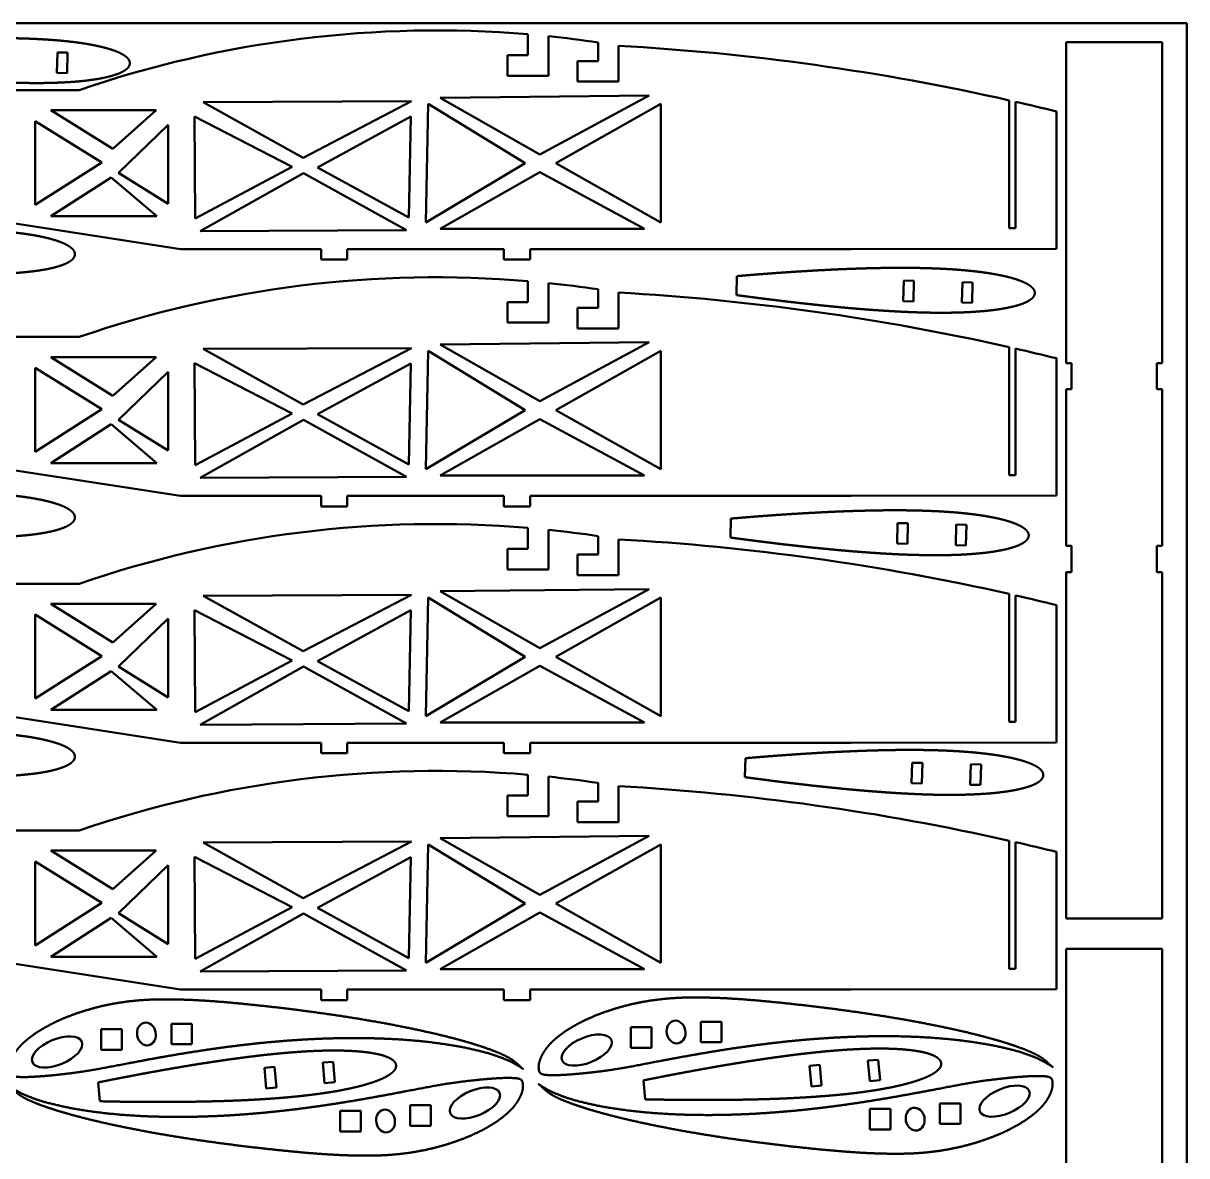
# Model space of a CAD drawing. Header units: inches. Extents: x -3.7 to 31.8, y -0.3 to 62.6.
# Drawn here: x 9.48 to 31.76, y 40.96 to 62.64 of the extents above; entities that cross this region are included whole.
import ezdxf

# ---------------------------------------------------------------- set-up
doc = ezdxf.new("R2010")
doc.units = ezdxf.units.IN
doc.header["$MEASUREMENT"] = 0
doc.layers.add('Visible (ISO)', color=7, linetype='Continuous', lineweight=50)

msp = doc.modelspace()

# ---------------------------------------------------------------- linework, layer by layer
at = {"layer": 'Visible (ISO)'}
for p, q in [((31.759, 62.635), (-3.674, 62.635)), ((31.759, 27.202), (31.759, 62.635)), ((19.146, 62.424), (19.146, 62.023)), ((19.54, 61.629), (19.54, 62.387)), ((20.488, 62.267), (20.488, 61.912)), ((20.49, 62.267), (20.488, 62.267)), ((20.882, 61.518), (20.882, 62.205)), ((29.452, 62.275), (31.292, 62.275)), ((29.452, 56.129), (29.452, 62.275)), ((31.292, 62.275), (31.292, 56.129)), ((10.136, 62.078), (10.126, 61.685)), ((10.332, 62.074), (10.136, 62.078)), ((10.323, 61.68), (10.332, 62.074)), ((19.146, 62.023), (18.752, 62.023)), ((18.752, 62.023), (18.752, 61.629)), ((20.094, 61.912), (20.094, 61.518)), ((20.488, 61.912), (20.094, 61.912)), ((10.126, 61.685), (10.323, 61.68)), ((18.752, 61.629), (19.54, 61.629)), ((20.094, 61.518), (20.882, 61.518)), ((1.016, 61.355), (10.555, 61.355)), ((16.914, 61.144), (12.928, 61.124)), ((12.928, 61.124), (14.845, 60.062)), ((14.845, 60.062), (16.914, 61.144)), ((17.236, 61.09), (17.189, 58.822)), ((19.092, 59.956), (17.236, 61.09)), ((21.464, 61.253), (17.462, 61.211)), ((17.462, 61.211), (19.376, 60.125)), ((19.376, 60.125), (21.464, 61.253)), ((21.688, 61.09), (19.682, 59.956)), ((21.688, 58.822), (21.688, 61.09)), ((28.36, 61.16), (28.36, 58.71)), ((28.478, 58.71), (28.478, 61.133)), ((10.009, 60.971), (11.195, 60.231)), ((12.027, 60.971), (10.009, 60.971)), ((11.195, 60.231), (12.027, 60.971)), ((14.634, 59.889), (12.763, 60.851)), ((12.763, 60.851), (12.773, 58.898)), ((16.901, 60.848), (15.119, 59.874)), ((16.866, 58.914), (16.901, 60.848)), ((29.264, 60.946), (29.269, 58.318)), ((10.985, 59.971), (9.713, 60.764)), ((9.713, 60.764), (9.713, 59.157)), ((12.256, 60.69), (11.306, 59.771)), ((12.256, 59.178), (12.256, 60.69)), ((12.495, 58.311), (-1.69, 60.503)), ((9.713, 59.157), (10.985, 59.971)), ((17.189, 58.822), (19.092, 59.956)), ((19.682, 59.956), (21.688, 58.822)), ((11.306, 59.771), (12.256, 59.178)), ((12.773, 58.898), (14.634, 59.889)), ((14.851, 59.768), (12.867, 58.657)), ((16.822, 58.676), (14.851, 59.768)), ((15.119, 59.874), (16.866, 58.914)), ((19.376, 59.783), (17.462, 58.701)), ((21.377, 58.701), (19.376, 59.783)), ((11.169, 59.683), (10.009, 58.941)), ((12.041, 58.941), (11.169, 59.683)), ((10.009, 58.941), (12.041, 58.941)), ((12.867, 58.657), (16.822, 58.676)), ((17.462, 58.701), (21.377, 58.701)), ((28.36, 58.71), (28.478, 58.71)), ((15.186, 58.311), (12.495, 58.311)), ((15.186, 58.111), (15.186, 58.311)), ((15.686, 58.311), (15.686, 58.111)), ((18.686, 58.311), (15.686, 58.311)), ((18.686, 58.111), (18.686, 58.311)), ((19.186, 58.311), (19.186, 58.111)), ((25.332, 58.311), (19.186, 58.311)), ((29.269, 58.318), (25.332, 58.311)), ((15.686, 58.111), (15.186, 58.111)), ((19.186, 58.111), (18.686, 58.111)), ((19.146, 57.699), (19.146, 57.298)), ((23.139, 57.432), (23.148, 57.795)), ((26.34, 57.709), (26.33, 57.316)), ((26.537, 57.704), (26.34, 57.709)), ((26.527, 57.311), (26.537, 57.704)), ((19.54, 56.905), (19.54, 57.662)), ((20.49, 57.543), (20.488, 57.543)), ((20.488, 57.543), (20.488, 57.187)), ((20.882, 56.794), (20.882, 57.48)), ((27.463, 57.681), (27.453, 57.287)), ((27.659, 57.676), (27.463, 57.681)), ((27.649, 57.282), (27.659, 57.676)), ((19.146, 57.298), (18.752, 57.298)), ((18.752, 57.298), (18.752, 56.905)), ((26.33, 57.316), (26.527, 57.311)), ((27.453, 57.287), (27.649, 57.282)), ((20.488, 57.187), (20.094, 57.187)), ((20.094, 57.187), (20.094, 56.794)), ((18.752, 56.905), (19.54, 56.905)), ((1.016, 56.631), (10.555, 56.631)), ((20.094, 56.794), (20.882, 56.794)), ((16.914, 56.419), (12.928, 56.4)), ((12.928, 56.4), (14.845, 55.338)), ((14.845, 55.338), (16.914, 56.419)), ((17.236, 56.365), (17.189, 54.098)), ((19.092, 55.232), (17.236, 56.365)), ((21.464, 56.529), (17.462, 56.487)), ((17.462, 56.487), (19.376, 55.401)), ((19.376, 55.401), (21.464, 56.529)), ((21.688, 56.365), (19.682, 55.232)), ((21.688, 54.098), (21.688, 56.365)), ((28.36, 56.435), (28.36, 53.985)), ((28.478, 53.985), (28.478, 56.409)), ((10.009, 56.246), (11.195, 55.506)), ((12.027, 56.246), (10.009, 56.246)), ((11.195, 55.506), (12.027, 56.246)), ((29.264, 56.222), (29.269, 53.593)), ((10.985, 55.247), (9.713, 56.04)), ((9.713, 56.04), (9.713, 54.433)), ((12.256, 55.966), (11.306, 55.047)), ((12.256, 54.454), (12.256, 55.966)), ((14.634, 55.164), (12.763, 56.127)), ((12.763, 56.127), (12.773, 54.174)), ((16.901, 56.124), (15.119, 55.15)), ((16.866, 54.189), (16.901, 56.124)), ((29.554, 56.129), (29.452, 56.129)), ((29.554, 55.629), (29.554, 56.129)), ((31.19, 56.129), (31.19, 55.629)), ((31.292, 56.129), (31.19, 56.129)), ((12.495, 53.586), (-1.69, 55.779)), ((29.452, 55.629), (29.554, 55.629)), ((29.452, 52.629), (29.452, 55.629)), ((31.19, 55.629), (31.292, 55.629)), ((31.292, 55.629), (31.292, 52.629)), ((9.713, 54.433), (10.985, 55.247)), ((11.306, 55.047), (12.256, 54.454)), ((12.773, 54.174), (14.634, 55.164)), ((14.851, 55.044), (12.867, 53.933)), ((16.822, 53.952), (14.851, 55.044)), ((15.119, 55.15), (16.866, 54.189)), ((17.189, 54.098), (19.092, 55.232)), ((19.376, 55.058), (17.462, 53.976)), ((21.377, 53.976), (19.376, 55.058)), ((19.682, 55.232), (21.688, 54.098)), ((11.169, 54.959), (10.009, 54.216)), ((12.041, 54.216), (11.169, 54.959)), ((10.009, 54.216), (12.041, 54.216)), ((12.867, 53.933), (16.822, 53.952)), ((17.462, 53.976), (21.377, 53.976)), ((28.36, 53.985), (28.478, 53.985)), ((15.186, 53.586), (12.495, 53.586)), ((15.186, 53.386), (15.186, 53.586)), ((18.686, 53.586), (15.686, 53.586)), ((15.686, 53.586), (15.686, 53.386)), ((18.686, 53.386), (18.686, 53.586)), ((25.332, 53.586), (19.186, 53.586)), ((19.186, 53.586), (19.186, 53.386)), ((29.269, 53.593), (25.332, 53.586)), ((15.686, 53.386), (15.186, 53.386)), ((19.186, 53.386), (18.686, 53.386)), ((23.022, 52.791), (23.032, 53.154)), ((26.223, 53.068), (26.214, 52.674)), ((26.42, 53.063), (26.223, 53.068)), ((26.41, 52.669), (26.42, 53.063)), ((27.346, 53.04), (27.336, 52.646)), ((27.543, 53.035), (27.346, 53.04)), ((27.533, 52.641), (27.543, 53.035)), ((19.146, 52.975), (19.146, 52.574)), ((19.54, 52.18), (19.54, 52.938)), ((20.49, 52.818), (20.488, 52.818)), ((20.488, 52.818), (20.488, 52.463)), ((19.146, 52.574), (18.752, 52.574)), ((18.752, 52.574), (18.752, 52.18)), ((20.882, 52.069), (20.882, 52.756)), ((26.214, 52.674), (26.41, 52.669)), ((27.336, 52.646), (27.533, 52.641)), ((29.554, 52.629), (29.452, 52.629)), ((29.554, 52.129), (29.554, 52.629)), ((31.19, 52.629), (31.19, 52.129)), ((31.292, 52.629), (31.19, 52.629)), ((20.488, 52.463), (20.094, 52.463)), ((20.094, 52.463), (20.094, 52.069)), ((18.752, 52.18), (19.54, 52.18)), ((29.452, 52.129), (29.554, 52.129)), ((29.452, 45.501), (29.452, 52.129)), ((31.19, 52.129), (31.292, 52.129)), ((31.292, 52.129), (31.292, 45.501)), ((1.016, 51.907), (10.555, 51.907)), ((20.094, 52.069), (20.882, 52.069)), ((16.914, 51.695), (12.928, 51.675)), ((14.845, 50.613), (16.914, 51.695)), ((21.464, 51.804), (17.462, 51.762)), ((17.462, 51.762), (19.376, 50.676)), ((19.376, 50.676), (21.464, 51.804)), ((28.36, 51.711), (28.36, 49.261)), ((28.478, 49.261), (28.478, 51.684)), ((10.009, 51.522), (11.195, 50.782)), ((12.027, 51.522), (10.009, 51.522)), ((11.195, 50.782), (12.027, 51.522)), ((12.928, 51.675), (14.845, 50.613)), ((17.236, 51.641), (17.189, 49.373)), ((19.092, 50.507), (17.236, 51.641)), ((21.688, 51.641), (19.682, 50.507)), ((21.688, 49.373), (21.688, 51.641)), ((29.264, 51.497), (29.269, 48.869)), ((10.985, 50.522), (9.713, 51.316)), ((9.713, 51.316), (9.713, 49.708)), ((12.256, 51.241), (11.306, 50.322)), ((12.256, 49.729), (12.256, 51.241)), ((14.634, 50.44), (12.763, 51.402)), ((12.763, 51.402), (12.773, 49.449)), ((16.901, 51.399), (15.119, 50.425)), ((16.866, 49.465), (16.901, 51.399)), ((12.495, 48.862), (-1.69, 51.055)), ((9.713, 49.708), (10.985, 50.522)), ((12.773, 49.449), (14.634, 50.44)), ((15.119, 50.425), (16.866, 49.465)), ((17.189, 49.373), (19.092, 50.507)), ((19.682, 50.507), (21.688, 49.373)), ((11.169, 50.235), (10.009, 49.492)), ((12.041, 49.492), (11.169, 50.235)), ((11.306, 50.322), (12.256, 49.729)), ((14.851, 50.319), (12.867, 49.208)), ((16.822, 49.228), (14.851, 50.319)), ((19.376, 50.334), (17.462, 49.252)), ((21.377, 49.252), (19.376, 50.334)), ((10.009, 49.492), (12.041, 49.492)), ((17.462, 49.252), (21.377, 49.252)), ((28.36, 49.261), (28.478, 49.261)), ((12.867, 49.208), (16.822, 49.228)), ((15.186, 48.862), (12.495, 48.862)), ((15.186, 48.662), (15.186, 48.862)), ((18.686, 48.862), (15.686, 48.862)), ((15.686, 48.862), (15.686, 48.662)), ((18.686, 48.662), (18.686, 48.862)), ((25.332, 48.862), (19.186, 48.862)), ((19.186, 48.862), (19.186, 48.662)), ((29.269, 48.869), (25.332, 48.862)), ((15.686, 48.662), (15.186, 48.662)), ((19.186, 48.662), (18.686, 48.662)), ((23.301, 48.203), (23.31, 48.566)), ((26.502, 48.481), (26.492, 48.087)), ((26.699, 48.476), (26.502, 48.481)), ((26.689, 48.082), (26.699, 48.476)), ((27.625, 48.452), (27.615, 48.059)), ((27.821, 48.447), (27.625, 48.452)), ((27.812, 48.054), (27.821, 48.447)), ((19.146, 48.25), (19.146, 47.85)), ((19.54, 47.456), (19.54, 48.214)), ((20.49, 48.094), (20.488, 48.094)), ((20.488, 48.094), (20.488, 47.738)), ((20.882, 47.345), (20.882, 48.031)), ((26.492, 48.087), (26.689, 48.082)), ((27.615, 48.059), (27.812, 48.054)), ((19.146, 47.85), (18.752, 47.85)), ((18.752, 47.85), (18.752, 47.456)), ((20.488, 47.738), (20.094, 47.738)), ((20.094, 47.738), (20.094, 47.345)), ((18.752, 47.456), (19.54, 47.456)), ((20.094, 47.345), (20.882, 47.345)), ((1.016, 47.182), (10.555, 47.182)), ((21.464, 47.08), (17.462, 47.038)), ((17.462, 47.038), (19.376, 45.952)), ((19.376, 45.952), (21.464, 47.08)), ((10.009, 46.797), (11.195, 46.057)), ((12.027, 46.797), (10.009, 46.797)), ((11.195, 46.057), (12.027, 46.797)), ((16.914, 46.97), (12.928, 46.951)), ((12.928, 46.951), (14.845, 45.889)), ((14.845, 45.889), (16.914, 46.97)), ((17.236, 46.917), (17.189, 44.649)), ((19.092, 45.783), (17.236, 46.917)), ((21.688, 46.917), (19.682, 45.783)), ((21.688, 44.649), (21.688, 46.917)), ((28.36, 46.987), (28.36, 44.537)), ((28.478, 44.537), (28.478, 46.96)), ((10.985, 45.798), (9.713, 46.591)), ((9.713, 46.591), (9.713, 44.984)), ((14.634, 45.715), (12.763, 46.678)), ((12.763, 46.678), (12.773, 44.725)), ((16.901, 46.675), (15.119, 45.701)), ((16.866, 44.741), (16.901, 46.675)), ((29.264, 46.773), (29.269, 44.144)), ((12.256, 46.517), (11.306, 45.598)), ((12.256, 45.005), (12.256, 46.517)), ((12.495, 44.137), (-1.69, 46.33)), ((9.713, 44.984), (10.985, 45.798)), ((12.773, 44.725), (14.634, 45.715)), ((15.119, 45.701), (16.866, 44.741)), ((17.189, 44.649), (19.092, 45.783)), ((19.682, 45.783), (21.688, 44.649)), ((11.169, 45.51), (10.009, 44.767)), ((12.041, 44.767), (11.169, 45.51)), ((11.306, 45.598), (12.256, 45.005)), ((14.851, 45.595), (12.867, 44.484)), ((16.822, 44.503), (14.851, 45.595)), ((19.376, 45.61), (17.462, 44.528)), ((21.377, 44.528), (19.376, 45.61)), ((31.292, 45.501), (29.452, 45.501)), ((29.452, 44.919), (31.292, 44.919)), ((29.452, 38.772), (29.452, 44.919)), ((31.292, 44.919), (31.292, 38.772)), ((10.009, 44.767), (12.041, 44.767)), ((12.867, 44.484), (16.822, 44.503)), ((17.462, 44.528), (21.377, 44.528)), ((28.36, 44.537), (28.478, 44.537)), ((15.186, 44.137), (12.495, 44.137)), ((15.186, 43.937), (15.186, 44.137)), ((18.686, 44.137), (15.686, 44.137)), ((15.686, 44.137), (15.686, 43.937)), ((18.686, 43.937), (18.686, 44.137)), ((25.332, 44.137), (19.186, 44.137)), ((19.186, 44.137), (19.186, 43.937)), ((29.269, 44.144), (25.332, 44.137)), ((15.686, 43.937), (15.186, 43.937)), ((19.186, 43.937), (18.686, 43.937)), ((12.711, 43.485), (12.318, 43.485)), ((12.318, 43.485), (12.318, 43.092)), ((12.711, 43.092), (12.711, 43.485)), ((22.852, 43.521), (22.459, 43.521)), ((22.459, 43.521), (22.459, 43.128)), ((22.852, 43.128), (22.852, 43.521)), ((10.976, 43.381), (10.976, 42.987)), ((11.37, 43.381), (10.976, 43.381)), ((11.37, 42.987), (11.37, 43.381)), ((21.117, 43.417), (21.117, 43.023)), ((21.51, 43.417), (21.117, 43.417)), ((21.51, 43.023), (21.51, 43.417)), ((12.318, 43.092), (12.711, 43.092)), ((21.117, 43.023), (21.51, 43.023)), ((22.459, 43.128), (22.852, 43.128)), ((10.976, 42.987), (11.37, 42.987)), ((25.852, 42.794), (25.656, 42.777)), ((25.656, 42.777), (25.691, 42.384)), ((25.887, 42.402), (25.852, 42.794)), ((14.296, 42.657), (14.1, 42.639)), ((14.1, 42.639), (14.135, 42.247)), ((14.331, 42.265), (14.296, 42.657)), ((15.414, 42.756), (15.218, 42.739)), ((15.218, 42.739), (15.253, 42.347)), ((15.449, 42.364), (15.414, 42.756)), ((24.733, 42.694), (24.537, 42.677)), ((24.537, 42.677), (24.572, 42.285)), ((24.768, 42.302), (24.733, 42.694)), ((10.951, 41.999), (10.919, 42.361)), ((15.253, 42.347), (15.449, 42.364)), ((21.389, 42.037), (21.356, 42.399)), ((25.691, 42.384), (25.887, 42.402)), ((14.135, 42.247), (14.331, 42.265)), ((24.572, 42.285), (24.768, 42.302)), ((17.286, 41.922), (16.892, 41.922)), ((16.892, 41.922), (16.892, 41.529)), ((17.286, 41.529), (17.286, 41.922)), ((27.426, 41.959), (27.033, 41.959)), ((27.033, 41.959), (27.033, 41.565)), ((27.426, 41.565), (27.426, 41.959)), ((15.944, 41.818), (15.55, 41.818)), ((15.55, 41.818), (15.55, 41.424)), ((15.944, 41.424), (15.944, 41.818)), ((26.085, 41.854), (25.691, 41.854)), ((25.691, 41.854), (25.691, 41.46)), ((26.085, 41.46), (26.085, 41.854)), ((16.892, 41.529), (17.286, 41.529)), ((25.691, 41.46), (26.085, 41.46)), ((27.033, 41.565), (27.426, 41.565)), ((15.55, 41.424), (15.944, 41.424))]:
    msp.add_line(p, q, dxfattribs=at)
for centre, radius, start, end in [((17.387, 41.486), 21.012, 85.1977, 108.9755), ((17.387, 41.486), 21.012, 81.5075, 84.1195), ((18.334, 16.681), 45.595, 77.2963, 86.7964), ((18.334, 16.681), 45.595, 76.129, 77.1441), ((17.387, 36.761), 21.012, 85.1977, 108.9755), ((17.387, 36.761), 21.012, 81.5075, 84.1195), ((18.334, 11.956), 45.595, 77.2963, 86.7964), ((18.334, 11.956), 45.595, 76.129, 77.1441), ((17.387, 32.037), 21.012, 85.1977, 108.9755), ((17.387, 32.037), 21.012, 81.5075, 84.1195), ((18.334, 7.232), 45.595, 77.2963, 86.7964), ((18.334, 7.232), 45.595, 76.129, 77.1441), ((17.387, 27.312), 21.012, 85.1977, 108.9755), ((17.387, 27.312), 21.012, 81.5075, 84.1195), ((18.334, 2.508), 45.595, 77.2963, 86.7964), ((18.334, 2.508), 45.595, 76.129, 77.1441)]:
    msp.add_arc(centre, radius, start, end, dxfattribs=at)
for centre, major_axis, ratio in [((11.842, 43.288), (0.045, -0.215), 0.817733), ((21.983, 43.325), (0.045, -0.215), 0.817733), ((10.131, 42.943), (0.473, 0.196), 0.475362), ((20.272, 42.979), (0.473, 0.196), 0.475362), ((28.271, 42.002), (-0.473, -0.196), 0.475362), ((18.13, 41.966), (-0.473, -0.196), 0.475362), ((26.56, 41.657), (-0.045, 0.215), 0.817733), ((16.419, 41.621), (-0.045, 0.215), 0.817733)]:
    msp.add_ellipse(centre, major_axis=major_axis, ratio=ratio, dxfattribs=at)
for points, degree, knots in [([(5.821, 62.193), (5.842, 62.194), (5.898, 62.199), (5.99, 62.207), (6.12, 62.217), (6.268, 62.229), (6.42, 62.241), (6.575, 62.252), (6.734, 62.263), (6.895, 62.274), (7.06, 62.285), (7.226, 62.295), (7.394, 62.304), (7.564, 62.313), (7.734, 62.321), (7.905, 62.328), (8.076, 62.335), (8.248, 62.341), (8.418, 62.345), (8.587, 62.349), (8.755, 62.351), (8.921, 62.352), (9.085, 62.351), (9.247, 62.35), (9.405, 62.347), (9.56, 62.342), (9.711, 62.336), (9.859, 62.328), (10.002, 62.319), (10.14, 62.308), (10.273, 62.296), (10.401, 62.282), (10.523, 62.267), (10.639, 62.25), (10.749, 62.232), (10.852, 62.212), (10.949, 62.191), (11.039, 62.169), (11.121, 62.146), (11.197, 62.122), (11.265, 62.097), (11.325, 62.071), (11.378, 62.044), (11.422, 62.017), (11.459, 61.989), (11.488, 61.96), (11.509, 61.93), (11.522, 61.899), (11.525, 61.868), (11.52, 61.836), (11.506, 61.806), (11.484, 61.777), (11.453, 61.75), (11.415, 61.724), (11.369, 61.698), (11.315, 61.674), (11.253, 61.652), (11.184, 61.63), (11.108, 61.61), (11.024, 61.591), (10.933, 61.573), (10.836, 61.557), (10.731, 61.543), (10.621, 61.53), (10.504, 61.519), (10.381, 61.51), (10.253, 61.503), (10.119, 61.497), (9.981, 61.493), (9.838, 61.491), (9.69, 61.491), (9.539, 61.492), (9.384, 61.496), (9.225, 61.5), (9.064, 61.507), (8.9, 61.515), (8.734, 61.524), (8.567, 61.535), (8.398, 61.547), (8.228, 61.56), (8.057, 61.574), (7.887, 61.589), (7.716, 61.605), (7.546, 61.622), (7.377, 61.639), (7.21, 61.657), (7.044, 61.675), (6.881, 61.694), (6.72, 61.713), (6.562, 61.732), (6.407, 61.751), (6.256, 61.771), (6.109, 61.79), (5.98, 61.807), (5.889, 61.819), (5.833, 61.827), (5.812, 61.83)], 4, [0.1162186, 0.1162186, 0.1162186, 0.1162186, 0.1162186, 0.1216716, 0.1306685, 0.1398079, 0.1490772, 0.1584637, 0.1679549, 0.1775388, 0.1872032, 0.1969361, 0.2067257, 0.2165603, 0.226428, 0.2363173, 0.2462166, 0.2561142, 0.2659987, 0.2758584, 0.2856819, 0.2954577, 0.3051742, 0.3148198, 0.3243831, 0.3338524, 0.343216, 0.3524623, 0.3615794, 0.3705553, 0.3793781, 0.3880354, 0.3965147, 0.4048035, 0.4128887, 0.420757, 0.4283948, 0.4357882, 0.4429226, 0.4497836, 0.4563564, 0.4626268, 0.4685814, 0.47421, 0.4795081, 0.4844828, 0.4891614, 0.4936018, 0.4978859, 0.5021141, 0.5063982, 0.5108386, 0.5155172, 0.5204919, 0.52579, 0.5314186, 0.5373732, 0.5436436, 0.5502164, 0.5570774, 0.5642118, 0.5716052, 0.579243, 0.5871113, 0.5951965, 0.6034853, 0.6119646, 0.6206219, 0.6294447, 0.6384206, 0.6475377, 0.656784, 0.6661476, 0.6756169, 0.6851802, 0.6948258, 0.7045423, 0.7143181, 0.7241416, 0.7340013, 0.7438858, 0.7537834, 0.7636827, 0.773572, 0.7834397, 0.7932743, 0.8030639, 0.8127968, 0.8224612, 0.8320451, 0.8415363, 0.8509228, 0.8601921, 0.8693315, 0.8783284, 0.8837814, 0.8837814, 0.8837814, 0.8837814, 0.8837814]), ([(4.769, 58.537), (4.79, 58.539), (4.846, 58.544), (4.938, 58.551), (5.068, 58.562), (5.216, 58.574), (5.367, 58.585), (5.523, 58.597), (5.682, 58.608), (5.843, 58.619), (6.007, 58.629), (6.174, 58.639), (6.342, 58.649), (6.511, 58.658), (6.682, 58.666), (6.853, 58.673), (7.024, 58.68), (7.195, 58.685), (7.366, 58.69), (7.535, 58.693), (7.703, 58.695), (7.869, 58.696), (8.033, 58.696), (8.195, 58.694), (8.353, 58.691), (8.508, 58.687), (8.659, 58.68), (8.807, 58.673), (8.949, 58.663), (9.088, 58.653), (9.221, 58.64), (9.348, 58.626), (9.471, 58.611), (9.587, 58.594), (9.697, 58.576), (9.8, 58.557), (9.897, 58.536), (9.987, 58.514), (10.069, 58.491), (10.145, 58.466), (10.213, 58.441), (10.273, 58.416), (10.325, 58.389), (10.37, 58.361), (10.407, 58.333), (10.436, 58.304), (10.457, 58.274), (10.47, 58.244), (10.473, 58.212), (10.468, 58.181), (10.454, 58.151), (10.432, 58.122), (10.401, 58.094), (10.363, 58.068), (10.317, 58.043), (10.263, 58.019), (10.201, 57.996), (10.132, 57.974), (10.056, 57.954), (9.972, 57.935), (9.881, 57.918), (9.784, 57.902), (9.679, 57.888), (9.569, 57.875), (9.452, 57.864), (9.329, 57.855), (9.201, 57.847), (9.067, 57.842), (8.929, 57.838), (8.786, 57.836), (8.638, 57.835), (8.487, 57.837), (8.331, 57.84), (8.173, 57.845), (8.012, 57.851), (7.848, 57.859), (7.682, 57.869), (7.515, 57.879), (7.346, 57.891), (7.176, 57.904), (7.005, 57.918), (6.834, 57.934), (6.664, 57.95), (6.494, 57.966), (6.325, 57.984), (6.158, 58.001), (5.992, 58.02), (5.829, 58.039), (5.668, 58.057), (5.51, 58.077), (5.355, 58.096), (5.204, 58.115), (5.057, 58.134), (4.928, 58.151), (4.836, 58.164), (4.781, 58.171), (4.76, 58.174)], 4, [0.1162186, 0.1162186, 0.1162186, 0.1162186, 0.1162186, 0.1216716, 0.1306685, 0.1398079, 0.1490772, 0.1584637, 0.1679549, 0.1775388, 0.1872032, 0.1969361, 0.2067257, 0.2165603, 0.226428, 0.2363173, 0.2462166, 0.2561142, 0.2659987, 0.2758584, 0.2856819, 0.2954577, 0.3051742, 0.3148198, 0.3243831, 0.3338524, 0.343216, 0.3524623, 0.3615794, 0.3705553, 0.3793781, 0.3880354, 0.3965147, 0.4048035, 0.4128887, 0.420757, 0.4283948, 0.4357882, 0.4429226, 0.4497836, 0.4563564, 0.4626268, 0.4685814, 0.47421, 0.4795081, 0.4844828, 0.4891614, 0.4936018, 0.4978859, 0.5021141, 0.5063982, 0.5108386, 0.5155172, 0.5204919, 0.52579, 0.5314186, 0.5373732, 0.5436436, 0.5502164, 0.5570774, 0.5642118, 0.5716052, 0.579243, 0.5871113, 0.5951965, 0.6034853, 0.6119646, 0.6206219, 0.6294447, 0.6384206, 0.6475377, 0.656784, 0.6661476, 0.6756169, 0.6851802, 0.6948258, 0.7045423, 0.7143181, 0.7241416, 0.7340013, 0.7438858, 0.7537834, 0.7636827, 0.773572, 0.7834397, 0.7932743, 0.8030639, 0.8127968, 0.8224612, 0.8320451, 0.8415363, 0.8509228, 0.8601921, 0.8693315, 0.8783284, 0.8837814, 0.8837814, 0.8837814, 0.8837814, 0.8837814]), ([(23.148, 57.795), (23.169, 57.797), (23.225, 57.802), (23.317, 57.809), (23.447, 57.82), (23.595, 57.832), (23.747, 57.843), (23.902, 57.855), (24.061, 57.866), (24.222, 57.877), (24.387, 57.887), (24.553, 57.897), (24.721, 57.907), (24.891, 57.915), (25.061, 57.924), (25.232, 57.931), (25.403, 57.937), (25.574, 57.943), (25.745, 57.948), (25.914, 57.951), (26.082, 57.953), (26.248, 57.954), (26.412, 57.954), (26.574, 57.952), (26.732, 57.949), (26.887, 57.944), (27.038, 57.938), (27.186, 57.931), (27.329, 57.921), (27.467, 57.911), (27.6, 57.898), (27.728, 57.884), (27.85, 57.869), (27.966, 57.852), (28.076, 57.834), (28.179, 57.814), (28.276, 57.794), (28.366, 57.772), (28.448, 57.749), (28.524, 57.724), (28.592, 57.699), (28.652, 57.673), (28.704, 57.647), (28.749, 57.619), (28.786, 57.591), (28.815, 57.562), (28.836, 57.532), (28.849, 57.502), (28.852, 57.47), (28.847, 57.439), (28.833, 57.408), (28.811, 57.38), (28.78, 57.352), (28.742, 57.326), (28.696, 57.301), (28.642, 57.277), (28.58, 57.254), (28.511, 57.232), (28.435, 57.212), (28.351, 57.193), (28.26, 57.176), (28.163, 57.16), (28.058, 57.145), (27.948, 57.133), (27.831, 57.122), (27.708, 57.113), (27.58, 57.105), (27.446, 57.1), (27.308, 57.096), (27.165, 57.094), (27.017, 57.093), (26.866, 57.095), (26.711, 57.098), (26.552, 57.103), (26.391, 57.109), (26.227, 57.117), (26.061, 57.127), (25.894, 57.137), (25.725, 57.149), (25.555, 57.162), (25.384, 57.176), (25.214, 57.191), (25.043, 57.207), (24.873, 57.224), (24.704, 57.241), (24.537, 57.259), (24.371, 57.278), (24.208, 57.296), (24.047, 57.315), (23.889, 57.335), (23.734, 57.354), (23.583, 57.373), (23.436, 57.392), (23.307, 57.409), (23.215, 57.422), (23.16, 57.429), (23.139, 57.432)], 4, [0.1162186, 0.1162186, 0.1162186, 0.1162186, 0.1162186, 0.1216716, 0.1306685, 0.1398079, 0.1490772, 0.1584637, 0.1679549, 0.1775388, 0.1872032, 0.1969361, 0.2067257, 0.2165603, 0.226428, 0.2363173, 0.2462166, 0.2561142, 0.2659987, 0.2758584, 0.2856819, 0.2954577, 0.3051742, 0.3148198, 0.3243831, 0.3338524, 0.343216, 0.3524623, 0.3615794, 0.3705553, 0.3793781, 0.3880354, 0.3965147, 0.4048035, 0.4128887, 0.420757, 0.4283948, 0.4357882, 0.4429226, 0.4497836, 0.4563564, 0.4626268, 0.4685814, 0.47421, 0.4795081, 0.4844828, 0.4891614, 0.4936018, 0.4978859, 0.5021141, 0.5063982, 0.5108386, 0.5155172, 0.5204919, 0.52579, 0.5314186, 0.5373732, 0.5436436, 0.5502164, 0.5570774, 0.5642118, 0.5716052, 0.579243, 0.5871113, 0.5951965, 0.6034853, 0.6119646, 0.6206219, 0.6294447, 0.6384206, 0.6475377, 0.656784, 0.6661476, 0.6756169, 0.6851802, 0.6948258, 0.7045423, 0.7143181, 0.7241416, 0.7340013, 0.7438858, 0.7537834, 0.7636827, 0.773572, 0.7834397, 0.7932743, 0.8030639, 0.8127968, 0.8224612, 0.8320451, 0.8415363, 0.8509228, 0.8601921, 0.8693315, 0.8783284, 0.8837814, 0.8837814, 0.8837814, 0.8837814, 0.8837814]), ([(4.769, 53.499), (4.79, 53.501), (4.846, 53.506), (4.938, 53.513), (5.068, 53.524), (5.216, 53.536), (5.367, 53.547), (5.523, 53.559), (5.682, 53.57), (5.843, 53.581), (6.007, 53.591), (6.174, 53.601), (6.342, 53.611), (6.511, 53.62), (6.682, 53.628), (6.853, 53.635), (7.024, 53.642), (7.195, 53.647), (7.366, 53.652), (7.535, 53.655), (7.703, 53.657), (7.869, 53.658), (8.033, 53.658), (8.195, 53.656), (8.353, 53.653), (8.508, 53.649), (8.659, 53.643), (8.807, 53.635), (8.949, 53.626), (9.088, 53.615), (9.221, 53.602), (9.348, 53.589), (9.471, 53.573), (9.587, 53.556), (9.697, 53.538), (9.8, 53.519), (9.897, 53.498), (9.987, 53.476), (10.069, 53.453), (10.145, 53.429), (10.213, 53.404), (10.273, 53.378), (10.325, 53.351), (10.37, 53.324), (10.407, 53.295), (10.436, 53.266), (10.457, 53.237), (10.47, 53.206), (10.473, 53.174), (10.468, 53.143), (10.454, 53.113), (10.432, 53.084), (10.401, 53.057), (10.363, 53.03), (10.317, 53.005), (10.263, 52.981), (10.201, 52.958), (10.132, 52.937), (10.056, 52.916), (9.972, 52.897), (9.881, 52.88), (9.784, 52.864), (9.679, 52.85), (9.569, 52.837), (9.452, 52.826), (9.329, 52.817), (9.201, 52.809), (9.067, 52.804), (8.929, 52.8), (8.786, 52.798), (8.638, 52.798), (8.487, 52.799), (8.331, 52.802), (8.173, 52.807), (8.012, 52.814), (7.848, 52.821), (7.682, 52.831), (7.515, 52.841), (7.346, 52.853), (7.176, 52.866), (7.005, 52.881), (6.834, 52.896), (6.664, 52.912), (6.494, 52.928), (6.325, 52.946), (6.158, 52.964), (5.992, 52.982), (5.829, 53.001), (5.668, 53.02), (5.51, 53.039), (5.355, 53.058), (5.204, 53.077), (5.057, 53.096), (4.928, 53.113), (4.836, 53.126), (4.781, 53.133), (4.76, 53.136)], 4, [0.1162186, 0.1162186, 0.1162186, 0.1162186, 0.1162186, 0.1216716, 0.1306685, 0.1398079, 0.1490772, 0.1584637, 0.1679549, 0.1775388, 0.1872032, 0.1969361, 0.2067257, 0.2165603, 0.226428, 0.2363173, 0.2462166, 0.2561142, 0.2659987, 0.2758584, 0.2856819, 0.2954577, 0.3051742, 0.3148198, 0.3243831, 0.3338524, 0.343216, 0.3524623, 0.3615794, 0.3705553, 0.3793781, 0.3880354, 0.3965147, 0.4048035, 0.4128887, 0.420757, 0.4283948, 0.4357882, 0.4429226, 0.4497836, 0.4563564, 0.4626268, 0.4685814, 0.47421, 0.4795081, 0.4844828, 0.4891614, 0.4936018, 0.4978859, 0.5021141, 0.5063982, 0.5108386, 0.5155172, 0.5204919, 0.52579, 0.5314186, 0.5373732, 0.5436436, 0.5502164, 0.5570774, 0.5642118, 0.5716052, 0.579243, 0.5871113, 0.5951965, 0.6034853, 0.6119646, 0.6206219, 0.6294447, 0.6384206, 0.6475377, 0.656784, 0.6661476, 0.6756169, 0.6851802, 0.6948258, 0.7045423, 0.7143181, 0.7241416, 0.7340013, 0.7438858, 0.7537834, 0.7636827, 0.773572, 0.7834397, 0.7932743, 0.8030639, 0.8127968, 0.8224612, 0.8320451, 0.8415363, 0.8509228, 0.8601921, 0.8693315, 0.8783284, 0.8837814, 0.8837814, 0.8837814, 0.8837814, 0.8837814]), ([(23.032, 53.154), (23.053, 53.156), (23.108, 53.16), (23.2, 53.168), (23.33, 53.179), (23.478, 53.191), (23.63, 53.202), (23.785, 53.214), (23.944, 53.225), (24.106, 53.236), (24.27, 53.246), (24.436, 53.256), (24.604, 53.265), (24.774, 53.274), (24.944, 53.282), (25.115, 53.29), (25.287, 53.296), (25.458, 53.302), (25.628, 53.306), (25.797, 53.31), (25.965, 53.312), (26.132, 53.313), (26.296, 53.313), (26.457, 53.311), (26.615, 53.308), (26.77, 53.303), (26.922, 53.297), (27.069, 53.29), (27.212, 53.28), (27.35, 53.27), (27.483, 53.257), (27.611, 53.243), (27.733, 53.228), (27.849, 53.211), (27.959, 53.193), (28.062, 53.173), (28.159, 53.153), (28.249, 53.131), (28.332, 53.107), (28.407, 53.083), (28.475, 53.058), (28.535, 53.032), (28.588, 53.006), (28.632, 52.978), (28.669, 52.95), (28.698, 52.921), (28.719, 52.891), (28.732, 52.86), (28.736, 52.829), (28.73, 52.797), (28.716, 52.767), (28.694, 52.739), (28.663, 52.711), (28.625, 52.685), (28.579, 52.66), (28.525, 52.636), (28.464, 52.613), (28.395, 52.591), (28.318, 52.571), (28.234, 52.552), (28.144, 52.535), (28.046, 52.519), (27.942, 52.504), (27.831, 52.492), (27.714, 52.481), (27.591, 52.472), (27.463, 52.464), (27.33, 52.458), (27.191, 52.455), (27.048, 52.453), (26.9, 52.452), (26.749, 52.454), (26.594, 52.457), (26.436, 52.462), (26.274, 52.468), (26.111, 52.476), (25.945, 52.485), (25.777, 52.496), (25.608, 52.508), (25.438, 52.521), (25.268, 52.535), (25.097, 52.55), (24.926, 52.566), (24.756, 52.583), (24.588, 52.6), (24.42, 52.618), (24.255, 52.637), (24.091, 52.655), (23.93, 52.674), (23.772, 52.693), (23.618, 52.713), (23.467, 52.732), (23.32, 52.751), (23.19, 52.768), (23.099, 52.78), (23.043, 52.788), (23.022, 52.791)], 4, [0.1162186, 0.1162186, 0.1162186, 0.1162186, 0.1162186, 0.1216716, 0.1306685, 0.1398079, 0.1490772, 0.1584637, 0.1679549, 0.1775388, 0.1872032, 0.1969361, 0.2067257, 0.2165603, 0.226428, 0.2363173, 0.2462166, 0.2561142, 0.2659987, 0.2758584, 0.2856819, 0.2954577, 0.3051742, 0.3148198, 0.3243831, 0.3338524, 0.343216, 0.3524623, 0.3615794, 0.3705553, 0.3793781, 0.3880354, 0.3965147, 0.4048035, 0.4128887, 0.420757, 0.4283948, 0.4357882, 0.4429226, 0.4497836, 0.4563564, 0.4626268, 0.4685814, 0.47421, 0.4795081, 0.4844828, 0.4891614, 0.4936018, 0.4978859, 0.5021141, 0.5063982, 0.5108386, 0.5155172, 0.5204919, 0.52579, 0.5314186, 0.5373732, 0.5436436, 0.5502164, 0.5570774, 0.5642118, 0.5716052, 0.579243, 0.5871113, 0.5951965, 0.6034853, 0.6119646, 0.6206219, 0.6294447, 0.6384206, 0.6475377, 0.656784, 0.6661476, 0.6756169, 0.6851802, 0.6948258, 0.7045423, 0.7143181, 0.7241416, 0.7340013, 0.7438858, 0.7537834, 0.7636827, 0.773572, 0.7834397, 0.7932743, 0.8030639, 0.8127968, 0.8224612, 0.8320451, 0.8415363, 0.8509228, 0.8601921, 0.8693315, 0.8783284, 0.8837814, 0.8837814, 0.8837814, 0.8837814, 0.8837814]), ([(4.769, 48.919), (4.79, 48.921), (4.846, 48.925), (4.938, 48.933), (5.068, 48.944), (5.216, 48.955), (5.367, 48.967), (5.523, 48.978), (5.682, 48.99), (5.843, 49), (6.007, 49.011), (6.174, 49.021), (6.342, 49.03), (6.511, 49.039), (6.682, 49.047), (6.853, 49.055), (7.024, 49.061), (7.195, 49.067), (7.366, 49.071), (7.535, 49.075), (7.703, 49.077), (7.869, 49.078), (8.033, 49.078), (8.195, 49.076), (8.353, 49.073), (8.508, 49.068), (8.659, 49.062), (8.807, 49.054), (8.949, 49.045), (9.088, 49.034), (9.221, 49.022), (9.348, 49.008), (9.471, 48.993), (9.587, 48.976), (9.697, 48.958), (9.8, 48.938), (9.897, 48.917), (9.987, 48.895), (10.069, 48.872), (10.145, 48.848), (10.213, 48.823), (10.273, 48.797), (10.325, 48.771), (10.37, 48.743), (10.407, 48.715), (10.436, 48.686), (10.457, 48.656), (10.47, 48.625), (10.473, 48.594), (10.468, 48.562), (10.454, 48.532), (10.432, 48.503), (10.401, 48.476), (10.363, 48.45), (10.317, 48.425), (10.263, 48.401), (10.201, 48.378), (10.132, 48.356), (10.056, 48.336), (9.972, 48.317), (9.881, 48.299), (9.784, 48.284), (9.679, 48.269), (9.569, 48.257), (9.452, 48.246), (9.329, 48.236), (9.201, 48.229), (9.067, 48.223), (8.929, 48.219), (8.786, 48.217), (8.638, 48.217), (8.487, 48.219), (8.331, 48.222), (8.173, 48.227), (8.012, 48.233), (7.848, 48.241), (7.682, 48.25), (7.515, 48.261), (7.346, 48.273), (7.176, 48.286), (7.005, 48.3), (6.834, 48.315), (6.664, 48.331), (6.494, 48.348), (6.325, 48.365), (6.158, 48.383), (5.992, 48.402), (5.829, 48.42), (5.668, 48.439), (5.51, 48.458), (5.355, 48.478), (5.204, 48.497), (5.057, 48.516), (4.928, 48.533), (4.836, 48.545), (4.781, 48.553), (4.76, 48.556)], 4, [0.1162186, 0.1162186, 0.1162186, 0.1162186, 0.1162186, 0.1216716, 0.1306685, 0.1398079, 0.1490772, 0.1584637, 0.1679549, 0.1775388, 0.1872032, 0.1969361, 0.2067257, 0.2165603, 0.226428, 0.2363173, 0.2462166, 0.2561142, 0.2659987, 0.2758584, 0.2856819, 0.2954577, 0.3051742, 0.3148198, 0.3243831, 0.3338524, 0.343216, 0.3524623, 0.3615794, 0.3705553, 0.3793781, 0.3880354, 0.3965147, 0.4048035, 0.4128887, 0.420757, 0.4283948, 0.4357882, 0.4429226, 0.4497836, 0.4563564, 0.4626268, 0.4685814, 0.47421, 0.4795081, 0.4844828, 0.4891614, 0.4936018, 0.4978859, 0.5021141, 0.5063982, 0.5108386, 0.5155172, 0.5204919, 0.52579, 0.5314186, 0.5373732, 0.5436436, 0.5502164, 0.5570774, 0.5642118, 0.5716052, 0.579243, 0.5871113, 0.5951965, 0.6034853, 0.6119646, 0.6206219, 0.6294447, 0.6384206, 0.6475377, 0.656784, 0.6661476, 0.6756169, 0.6851802, 0.6948258, 0.7045423, 0.7143181, 0.7241416, 0.7340013, 0.7438858, 0.7537834, 0.7636827, 0.773572, 0.7834397, 0.7932743, 0.8030639, 0.8127968, 0.8224612, 0.8320451, 0.8415363, 0.8509228, 0.8601921, 0.8693315, 0.8783284, 0.8837814, 0.8837814, 0.8837814, 0.8837814, 0.8837814]), ([(23.31, 48.566), (23.331, 48.568), (23.387, 48.573), (23.479, 48.581), (23.609, 48.591), (23.757, 48.603), (23.909, 48.615), (24.064, 48.626), (24.223, 48.637), (24.384, 48.648), (24.549, 48.659), (24.715, 48.669), (24.883, 48.678), (25.053, 48.687), (25.223, 48.695), (25.394, 48.702), (25.565, 48.709), (25.737, 48.714), (25.907, 48.719), (26.076, 48.722), (26.244, 48.725), (26.41, 48.726), (26.574, 48.725), (26.736, 48.724), (26.894, 48.721), (27.049, 48.716), (27.2, 48.71), (27.348, 48.702), (27.491, 48.693), (27.629, 48.682), (27.762, 48.67), (27.89, 48.656), (28.012, 48.64), (28.128, 48.624), (28.238, 48.605), (28.341, 48.586), (28.438, 48.565), (28.528, 48.543), (28.61, 48.52), (28.686, 48.496), (28.754, 48.471), (28.814, 48.445), (28.867, 48.418), (28.911, 48.391), (28.948, 48.363), (28.977, 48.334), (28.998, 48.304), (29.011, 48.273), (29.014, 48.241), (29.009, 48.21), (28.995, 48.18), (28.973, 48.151), (28.942, 48.124), (28.904, 48.097), (28.858, 48.072), (28.804, 48.048), (28.742, 48.025), (28.673, 48.004), (28.597, 47.984), (28.513, 47.965), (28.422, 47.947), (28.325, 47.931), (28.22, 47.917), (28.11, 47.904), (27.993, 47.893), (27.87, 47.884), (27.742, 47.877), (27.608, 47.871), (27.47, 47.867), (27.327, 47.865), (27.179, 47.865), (27.028, 47.866), (26.873, 47.869), (26.714, 47.874), (26.553, 47.881), (26.389, 47.889), (26.223, 47.898), (26.056, 47.909), (25.887, 47.921), (25.717, 47.934), (25.546, 47.948), (25.376, 47.963), (25.205, 47.979), (25.035, 47.996), (24.866, 48.013), (24.699, 48.031), (24.533, 48.049), (24.37, 48.068), (24.209, 48.087), (24.051, 48.106), (23.896, 48.125), (23.745, 48.144), (23.598, 48.164), (23.469, 48.181), (23.378, 48.193), (23.322, 48.201), (23.301, 48.203)], 4, [0.1162186, 0.1162186, 0.1162186, 0.1162186, 0.1162186, 0.1216716, 0.1306685, 0.1398079, 0.1490772, 0.1584637, 0.1679549, 0.1775388, 0.1872032, 0.1969361, 0.2067257, 0.2165603, 0.226428, 0.2363173, 0.2462166, 0.2561142, 0.2659987, 0.2758584, 0.2856819, 0.2954577, 0.3051742, 0.3148198, 0.3243831, 0.3338524, 0.343216, 0.3524623, 0.3615794, 0.3705553, 0.3793781, 0.3880354, 0.3965147, 0.4048035, 0.4128887, 0.420757, 0.4283948, 0.4357882, 0.4429226, 0.4497836, 0.4563564, 0.4626268, 0.4685814, 0.47421, 0.4795081, 0.4844828, 0.4891614, 0.4936018, 0.4978859, 0.5021141, 0.5063982, 0.5108386, 0.5155172, 0.5204919, 0.52579, 0.5314186, 0.5373732, 0.5436436, 0.5502164, 0.5570774, 0.5642118, 0.5716052, 0.579243, 0.5871113, 0.5951965, 0.6034853, 0.6119646, 0.6206219, 0.6294447, 0.6384206, 0.6475377, 0.656784, 0.6661476, 0.6756169, 0.6851802, 0.6948258, 0.7045423, 0.7143181, 0.7241416, 0.7340013, 0.7438858, 0.7537834, 0.7636827, 0.773572, 0.7834397, 0.7932743, 0.8030639, 0.8127968, 0.8224612, 0.8320451, 0.8415363, 0.8509228, 0.8601921, 0.8693315, 0.8783284, 0.8837814, 0.8837814, 0.8837814, 0.8837814, 0.8837814]), ([(19.053, 42.619), (19.053, 42.618), (19.041, 42.626), (18.982, 42.666), (18.982, 42.661), (18.798, 42.778), (18.716, 42.798), (18.457, 42.91), (18.24, 42.955), (17.925, 43.036), (17.602, 43.087), (17.228, 43.14), (16.834, 43.176), (16.412, 43.201), (15.973, 43.212), (15.518, 43.21), (15.055, 43.194), (14.588, 43.166), (14.121, 43.127), (13.661, 43.076), (13.209, 43.018), (12.772, 42.953), (12.353, 42.884), (11.954, 42.813), (11.579, 42.742), (11.23, 42.676), (10.908, 42.614), (10.614, 42.564), (10.344, 42.529), (10.1, 42.502), (9.883, 42.481), (9.694, 42.469), (9.536, 42.46), (9.405, 42.464), (9.304, 42.469), (9.224, 42.492), (9.211, 42.569), (9.205, 42.645), (9.226, 42.733), (9.26, 42.824), (9.315, 42.921), (9.387, 43.02), (9.482, 43.119), (9.598, 43.216), (9.733, 43.314), (9.888, 43.409), (10.061, 43.501), (10.251, 43.588), (10.459, 43.668), (10.682, 43.742), (10.921, 43.808), (11.172, 43.864), (11.439, 43.907), (11.718, 43.937), (12.012, 43.952), (12.322, 43.952), (12.645, 43.944), (12.979, 43.926), (13.325, 43.9), (13.679, 43.867), (14.039, 43.83), (14.402, 43.789), (14.766, 43.744), (15.127, 43.696), (15.484, 43.645), (15.832, 43.591), (16.171, 43.534), (16.499, 43.475), (16.812, 43.414), (17.11, 43.351), (17.391, 43.288), (17.653, 43.224), (17.894, 43.159), (18.112, 43.096), (18.31, 43.031), (18.479, 42.971), (18.633, 42.907), (18.747, 42.855), (18.86, 42.788), (18.908, 42.745), (18.997, 42.671), (19.002, 42.657), (19.043, 42.626), (19.053, 42.619), (19.053, 42.619)], 5, [-1, -1, -1, -1, -1, -1, -0.993452, -0.98756, -0.979253, -0.969034, -0.957285, -0.944279, -0.930259, -0.915409, -0.899867, -0.88375, -0.867165, -0.850213, -0.83299, -0.81559, -0.798102, -0.780614, -0.76321, -0.745973, -0.728985, -0.712325, -0.696073, -0.680307, -0.665097, -0.650486, -0.636501, -0.623172, -0.610538, -0.59865, -0.587609, -0.577556, -0.568651, -0.560737, -0.553486, -0.546561, -0.539588, -0.532169, -0.524204, -0.515739, -0.506781, -0.497336, -0.48741, -0.477009, -0.466145, -0.454854, -0.443167, -0.431115, -0.418729, -0.406034, -0.393048, -0.379774, -0.3662, -0.352315, -0.338113, -0.3236, -0.308799, -0.293754, -0.278514, -0.263136, -0.247678, -0.232202, -0.216768, -0.201431, -0.186243, -0.171254, -0.156512, -0.142066, -0.127966, -0.114263, -0.10101, -0.08826, -0.07607, -0.0645, -0.053614, -0.043466, -0.034068, -0.025421, -0.017617, -0.010963, -0.00602, 0, 0, 0, 0, 0, 0]), ([(29.194, 42.655), (29.194, 42.654), (29.182, 42.662), (29.123, 42.702), (29.123, 42.697), (28.939, 42.814), (28.856, 42.834), (28.598, 42.946), (28.381, 42.992), (28.065, 43.072), (27.742, 43.123), (27.369, 43.176), (26.975, 43.212), (26.553, 43.237), (26.114, 43.248), (25.659, 43.246), (25.196, 43.23), (24.729, 43.202), (24.262, 43.163), (23.801, 43.112), (23.35, 43.054), (22.913, 42.989), (22.494, 42.92), (22.095, 42.849), (21.72, 42.779), (21.371, 42.712), (21.049, 42.65), (20.755, 42.6), (20.485, 42.565), (20.241, 42.538), (20.024, 42.517), (19.835, 42.505), (19.677, 42.496), (19.545, 42.5), (19.445, 42.505), (19.365, 42.528), (19.352, 42.605), (19.346, 42.681), (19.367, 42.769), (19.4, 42.86), (19.456, 42.957), (19.528, 43.056), (19.623, 43.155), (19.739, 43.253), (19.874, 43.35), (20.029, 43.445), (20.202, 43.537), (20.392, 43.624), (20.6, 43.704), (20.823, 43.778), (21.061, 43.844), (21.313, 43.9), (21.58, 43.943), (21.859, 43.973), (22.153, 43.988), (22.463, 43.988), (22.785, 43.98), (23.12, 43.962), (23.466, 43.936), (23.819, 43.903), (24.18, 43.866), (24.543, 43.825), (24.907, 43.78), (25.268, 43.733), (25.624, 43.681), (25.973, 43.628), (26.312, 43.57), (26.64, 43.511), (26.953, 43.45), (27.251, 43.388), (27.532, 43.324), (27.793, 43.26), (28.035, 43.195), (28.253, 43.132), (28.451, 43.067), (28.62, 43.008), (28.774, 42.943), (28.888, 42.892), (29.001, 42.824), (29.049, 42.781), (29.138, 42.707), (29.142, 42.693), (29.184, 42.662), (29.194, 42.655), (29.194, 42.655)], 5, [-1, -1, -1, -1, -1, -1, -0.993452, -0.98756, -0.979253, -0.969034, -0.957285, -0.944279, -0.930259, -0.915409, -0.899867, -0.88375, -0.867165, -0.850213, -0.83299, -0.81559, -0.798102, -0.780614, -0.76321, -0.745973, -0.728985, -0.712325, -0.696073, -0.680307, -0.665097, -0.650486, -0.636501, -0.623172, -0.610538, -0.59865, -0.587609, -0.577556, -0.568651, -0.560737, -0.553486, -0.546561, -0.539588, -0.532169, -0.524204, -0.515739, -0.506781, -0.497336, -0.48741, -0.477009, -0.466145, -0.454854, -0.443167, -0.431115, -0.418729, -0.406034, -0.393048, -0.379774, -0.3662, -0.352315, -0.338113, -0.3236, -0.308799, -0.293754, -0.278514, -0.263136, -0.247678, -0.232202, -0.216768, -0.201431, -0.186243, -0.171254, -0.156512, -0.142066, -0.127966, -0.114263, -0.10101, -0.08826, -0.07607, -0.0645, -0.053614, -0.043466, -0.034068, -0.025421, -0.017617, -0.010963, -0.00602, 0, 0, 0, 0, 0, 0]), ([(21.356, 42.399), (21.377, 42.403), (21.432, 42.414), (21.522, 42.432), (21.65, 42.457), (21.796, 42.486), (21.945, 42.515), (22.098, 42.544), (22.255, 42.573), (22.414, 42.602), (22.576, 42.631), (22.74, 42.66), (22.906, 42.689), (23.074, 42.717), (23.242, 42.744), (23.411, 42.771), (23.581, 42.797), (23.75, 42.822), (23.919, 42.846), (24.087, 42.869), (24.253, 42.89), (24.418, 42.91), (24.581, 42.928), (24.742, 42.945), (24.899, 42.96), (25.054, 42.973), (25.205, 42.984), (25.352, 42.993), (25.495, 43), (25.634, 43.005), (25.767, 43.008), (25.896, 43.009), (26.019, 43.008), (26.136, 43.004), (26.247, 42.999), (26.352, 42.991), (26.451, 42.981), (26.543, 42.97), (26.627, 42.956), (26.705, 42.941), (26.775, 42.924), (26.838, 42.905), (26.893, 42.884), (26.941, 42.862), (26.981, 42.838), (27.013, 42.813), (27.037, 42.785), (27.053, 42.756), (27.06, 42.725), (27.059, 42.694), (27.048, 42.662), (27.029, 42.631), (27.002, 42.6), (26.967, 42.57), (26.924, 42.539), (26.873, 42.51), (26.815, 42.48), (26.749, 42.45), (26.675, 42.422), (26.594, 42.393), (26.506, 42.366), (26.411, 42.339), (26.309, 42.312), (26.2, 42.287), (26.085, 42.263), (25.964, 42.24), (25.838, 42.218), (25.706, 42.197), (25.569, 42.178), (25.427, 42.159), (25.28, 42.142), (25.129, 42.126), (24.975, 42.112), (24.817, 42.099), (24.656, 42.087), (24.493, 42.076), (24.327, 42.066), (24.159, 42.058), (23.99, 42.05), (23.819, 42.044), (23.648, 42.039), (23.477, 42.034), (23.306, 42.031), (23.135, 42.028), (22.965, 42.026), (22.797, 42.025), (22.63, 42.024), (22.466, 42.024), (22.304, 42.024), (22.145, 42.025), (21.989, 42.027), (21.837, 42.029), (21.688, 42.031), (21.558, 42.033), (21.466, 42.035), (21.41, 42.036), (21.389, 42.037)], 4, [0.1162186, 0.1162186, 0.1162186, 0.1162186, 0.1162186, 0.1216716, 0.1306685, 0.1398079, 0.1490772, 0.1584637, 0.1679549, 0.1775388, 0.1872032, 0.1969361, 0.2067257, 0.2165603, 0.226428, 0.2363173, 0.2462166, 0.2561142, 0.2659987, 0.2758584, 0.2856819, 0.2954577, 0.3051742, 0.3148198, 0.3243831, 0.3338524, 0.343216, 0.3524623, 0.3615794, 0.3705553, 0.3793781, 0.3880354, 0.3965147, 0.4048035, 0.4128887, 0.420757, 0.4283948, 0.4357882, 0.4429226, 0.4497836, 0.4563564, 0.4626268, 0.4685814, 0.47421, 0.4795081, 0.4844828, 0.4891614, 0.4936018, 0.4978859, 0.5021141, 0.5063982, 0.5108386, 0.5155172, 0.5204919, 0.52579, 0.5314186, 0.5373732, 0.5436436, 0.5502164, 0.5570774, 0.5642118, 0.5716052, 0.579243, 0.5871113, 0.5951965, 0.6034853, 0.6119646, 0.6206219, 0.6294447, 0.6384206, 0.6475377, 0.656784, 0.6661476, 0.6756169, 0.6851802, 0.6948258, 0.7045423, 0.7143181, 0.7241416, 0.7340013, 0.7438858, 0.7537834, 0.7636827, 0.773572, 0.7834397, 0.7932743, 0.8030639, 0.8127968, 0.8224612, 0.8320451, 0.8415363, 0.8509228, 0.8601921, 0.8693315, 0.8783284, 0.8837814, 0.8837814, 0.8837814, 0.8837814, 0.8837814]), ([(10.919, 42.361), (10.939, 42.365), (10.994, 42.376), (11.085, 42.394), (11.213, 42.42), (11.358, 42.448), (11.508, 42.477), (11.661, 42.506), (11.817, 42.535), (11.977, 42.564), (12.139, 42.594), (12.303, 42.622), (12.469, 42.651), (12.636, 42.679), (12.804, 42.707), (12.974, 42.733), (13.143, 42.759), (13.312, 42.784), (13.481, 42.808), (13.649, 42.831), (13.816, 42.852), (13.981, 42.872), (14.143, 42.891), (14.304, 42.907), (14.462, 42.922), (14.616, 42.935), (14.767, 42.946), (14.914, 42.956), (15.057, 42.963), (15.196, 42.968), (15.33, 42.971), (15.458, 42.971), (15.581, 42.97), (15.698, 42.966), (15.81, 42.961), (15.915, 42.953), (16.013, 42.944), (16.105, 42.932), (16.19, 42.918), (16.267, 42.903), (16.338, 42.886), (16.4, 42.867), (16.456, 42.846), (16.503, 42.824), (16.543, 42.801), (16.575, 42.775), (16.6, 42.748), (16.616, 42.719), (16.623, 42.688), (16.621, 42.656), (16.611, 42.624), (16.592, 42.593), (16.564, 42.563), (16.529, 42.532), (16.486, 42.502), (16.436, 42.472), (16.377, 42.442), (16.311, 42.413), (16.237, 42.384), (16.156, 42.356), (16.068, 42.328), (15.973, 42.301), (15.871, 42.275), (15.762, 42.25), (15.648, 42.225), (15.527, 42.202), (15.4, 42.18), (15.268, 42.16), (15.131, 42.14), (14.989, 42.122), (14.842, 42.105), (14.692, 42.089), (14.537, 42.074), (14.379, 42.061), (14.219, 42.049), (14.055, 42.038), (13.889, 42.029), (13.721, 42.02), (13.552, 42.013), (13.382, 42.006), (13.211, 42.001), (13.039, 41.997), (12.868, 41.993), (12.698, 41.99), (12.528, 41.988), (12.359, 41.987), (12.193, 41.986), (12.028, 41.986), (11.866, 41.987), (11.707, 41.988), (11.551, 41.989), (11.399, 41.991), (11.251, 41.993), (11.12, 41.996), (11.028, 41.998), (10.972, 41.999), (10.951, 41.999)], 4, [0.1162186, 0.1162186, 0.1162186, 0.1162186, 0.1162186, 0.1216716, 0.1306685, 0.1398079, 0.1490772, 0.1584637, 0.1679549, 0.1775388, 0.1872032, 0.1969361, 0.2067257, 0.2165603, 0.226428, 0.2363173, 0.2462166, 0.2561142, 0.2659987, 0.2758584, 0.2856819, 0.2954577, 0.3051742, 0.3148198, 0.3243831, 0.3338524, 0.343216, 0.3524623, 0.3615794, 0.3705553, 0.3793781, 0.3880354, 0.3965147, 0.4048035, 0.4128887, 0.420757, 0.4283948, 0.4357882, 0.4429226, 0.4497836, 0.4563564, 0.4626268, 0.4685814, 0.47421, 0.4795081, 0.4844828, 0.4891614, 0.4936018, 0.4978859, 0.5021141, 0.5063982, 0.5108386, 0.5155172, 0.5204919, 0.52579, 0.5314186, 0.5373732, 0.5436436, 0.5502164, 0.5570774, 0.5642118, 0.5716052, 0.579243, 0.5871113, 0.5951965, 0.6034853, 0.6119646, 0.6206219, 0.6294447, 0.6384206, 0.6475377, 0.656784, 0.6661476, 0.6756169, 0.6851802, 0.6948258, 0.7045423, 0.7143181, 0.7241416, 0.7340013, 0.7438858, 0.7537834, 0.7636827, 0.773572, 0.7834397, 0.7932743, 0.8030639, 0.8127968, 0.8224612, 0.8320451, 0.8415363, 0.8509228, 0.8601921, 0.8693315, 0.8783284, 0.8837814, 0.8837814, 0.8837814, 0.8837814, 0.8837814]), ([(9.209, 42.291), (9.209, 42.291), (9.22, 42.283), (9.279, 42.244), (9.28, 42.249), (9.464, 42.132), (9.546, 42.111), (9.804, 42), (10.022, 41.954), (10.337, 41.873), (10.66, 41.822), (11.033, 41.769), (11.427, 41.734), (11.849, 41.708), (12.289, 41.698), (12.743, 41.7), (13.206, 41.715), (13.674, 41.743), (14.14, 41.783), (14.601, 41.833), (15.052, 41.891), (15.489, 41.956), (15.909, 42.026), (16.307, 42.096), (16.682, 42.167), (17.031, 42.233), (17.353, 42.296), (17.647, 42.346), (17.917, 42.38), (18.162, 42.408), (18.379, 42.429), (18.568, 42.44), (18.725, 42.45), (18.857, 42.445), (18.958, 42.441), (19.037, 42.417), (19.05, 42.341), (19.056, 42.265), (19.036, 42.177), (19.002, 42.086), (18.947, 41.989), (18.874, 41.889), (18.779, 41.791), (18.663, 41.693), (18.528, 41.595), (18.373, 41.5), (18.201, 41.409), (18.01, 41.322), (17.803, 41.241), (17.579, 41.167), (17.341, 41.102), (17.089, 41.046), (16.823, 41.003), (16.543, 40.972), (16.249, 40.958), (15.94, 40.958), (15.617, 40.965), (15.282, 40.984), (14.937, 41.009), (14.583, 41.042), (14.223, 41.079), (13.859, 41.121), (13.495, 41.165), (13.134, 41.213), (12.778, 41.264), (12.429, 41.318), (12.09, 41.375), (11.763, 41.434), (11.449, 41.496), (11.151, 41.558), (10.87, 41.622), (10.609, 41.686), (10.367, 41.751), (10.149, 41.814), (9.951, 41.878), (9.782, 41.938), (9.628, 42.003), (9.514, 42.054), (9.401, 42.122), (9.354, 42.164), (9.265, 42.239), (9.26, 42.252), (9.218, 42.284), (9.209, 42.291), (9.209, 42.291)], 5, [-1, -1, -1, -1, -1, -1, -0.993452, -0.98756, -0.979253, -0.969034, -0.957285, -0.944279, -0.930259, -0.915409, -0.899867, -0.88375, -0.867165, -0.850213, -0.83299, -0.81559, -0.798102, -0.780614, -0.76321, -0.745973, -0.728985, -0.712325, -0.696073, -0.680307, -0.665097, -0.650486, -0.636501, -0.623172, -0.610538, -0.59865, -0.587609, -0.577556, -0.568651, -0.560737, -0.553486, -0.546561, -0.539588, -0.532169, -0.524204, -0.515739, -0.506781, -0.497336, -0.48741, -0.477009, -0.466145, -0.454854, -0.443167, -0.431115, -0.418729, -0.406034, -0.393048, -0.379774, -0.3662, -0.352315, -0.338113, -0.3236, -0.308799, -0.293754, -0.278514, -0.263136, -0.247678, -0.232202, -0.216768, -0.201431, -0.186243, -0.171254, -0.156512, -0.142066, -0.127966, -0.114263, -0.10101, -0.08826, -0.07607, -0.0645, -0.053614, -0.043466, -0.034068, -0.025421, -0.017617, -0.010963, -0.00602, 0, 0, 0, 0, 0, 0]), ([(19.35, 42.327), (19.35, 42.327), (19.361, 42.32), (19.42, 42.28), (19.42, 42.285), (19.605, 42.168), (19.687, 42.148), (19.945, 42.036), (20.162, 41.99), (20.478, 41.909), (20.801, 41.859), (21.174, 41.806), (21.568, 41.77), (21.99, 41.745), (22.43, 41.734), (22.884, 41.736), (23.347, 41.751), (23.814, 41.78), (24.281, 41.819), (24.742, 41.869), (25.193, 41.928), (25.63, 41.993), (26.05, 42.062), (26.448, 42.133), (26.823, 42.203), (27.172, 42.27), (27.494, 42.332), (27.788, 42.382), (28.058, 42.416), (28.303, 42.444), (28.52, 42.465), (28.708, 42.477), (28.866, 42.486), (28.998, 42.481), (29.098, 42.477), (29.178, 42.453), (29.191, 42.377), (29.197, 42.301), (29.176, 42.213), (29.143, 42.122), (29.087, 42.025), (29.015, 41.925), (28.92, 41.827), (28.804, 41.729), (28.669, 41.632), (28.514, 41.537), (28.341, 41.445), (28.151, 41.358), (27.943, 41.278), (27.72, 41.203), (27.482, 41.138), (27.23, 41.082), (26.963, 41.039), (26.684, 41.008), (26.39, 40.994), (26.081, 40.994), (25.758, 41.001), (25.423, 41.02), (25.078, 41.046), (24.724, 41.078), (24.363, 41.116), (24, 41.157), (23.636, 41.201), (23.275, 41.249), (22.919, 41.3), (22.57, 41.354), (22.231, 41.411), (21.904, 41.47), (21.59, 41.532), (21.292, 41.594), (21.011, 41.658), (20.75, 41.722), (20.508, 41.787), (20.29, 41.85), (20.092, 41.915), (19.923, 41.974), (19.769, 42.039), (19.655, 42.09), (19.542, 42.158), (19.495, 42.2), (19.406, 42.275), (19.401, 42.289), (19.359, 42.32), (19.35, 42.327), (19.35, 42.327)], 5, [-1, -1, -1, -1, -1, -1, -0.993452, -0.98756, -0.979253, -0.969034, -0.957285, -0.944279, -0.930259, -0.915409, -0.899867, -0.88375, -0.867165, -0.850213, -0.83299, -0.81559, -0.798102, -0.780614, -0.76321, -0.745973, -0.728985, -0.712325, -0.696073, -0.680307, -0.665097, -0.650486, -0.636501, -0.623172, -0.610538, -0.59865, -0.587609, -0.577556, -0.568651, -0.560737, -0.553486, -0.546561, -0.539588, -0.532169, -0.524204, -0.515739, -0.506781, -0.497336, -0.48741, -0.477009, -0.466145, -0.454854, -0.443167, -0.431115, -0.418729, -0.406034, -0.393048, -0.379774, -0.3662, -0.352315, -0.338113, -0.3236, -0.308799, -0.293754, -0.278514, -0.263136, -0.247678, -0.232202, -0.216768, -0.201431, -0.186243, -0.171254, -0.156512, -0.142066, -0.127966, -0.114263, -0.10101, -0.08826, -0.07607, -0.0645, -0.053614, -0.043466, -0.034068, -0.025421, -0.017617, -0.010963, -0.00602, 0, 0, 0, 0, 0, 0])]:
    msp.add_open_spline(points, degree=degree, knots=knots, dxfattribs=at)

doc.saveas('drawing.dxf')
